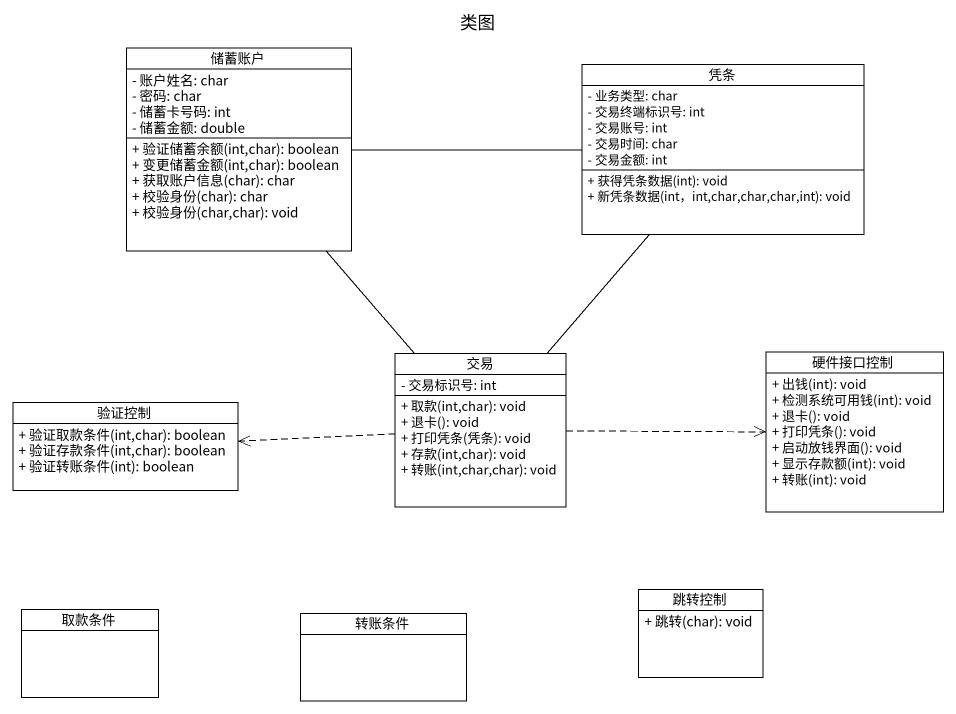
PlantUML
@startuml
title 类图
hide circle
hide empty members
skinparam classAttributeIconSize 0
class 储蓄账户 {
  - 账户姓名: char
  - 密码: char
  - 储蓄卡号码: int
  - 储蓄金额: double
  + 验证储蓄余额(int,char): boolean
  + 变更储蓄金额(int,char): boolean
  + 获取账户信息(char): char
  + 校验身份(char): char
  + 校验身份(char,char): void
}
class 凭条 {
  - 业务类型: char
  - 交易终端标识号: int
  - 交易账号: int
  - 交易时间: char
  - 交易金额: int
  + 获得凭条数据(int): void
  + 新凭条数据(int，int,char,char,char,int): void
}
class 交易 {
  - 交易标识号: int
  + 取款(int,char): void
  + 退卡(): void
  + 打印凭条(凭条): void
  + 存款(int,char): void
  + 转账(int,char,char): void
}
class 硬件接口控制 {
  + 出钱(int): void
  + 检测系统可用钱(int): void
  + 退卡(): void
  + 打印凭条(): void
  + 启动放钱界面(): void
  + 显示存款额(int): void
  + 转账(int): void
}
class 验证控制 {
  + 验证取款条件(int,char): boolean
  + 验证存款条件(int,char): boolean
  + 验证转账条件(int): boolean
}
class 取款条件
class 转账条件
class 跳转控制 {
  + 跳转(char): void
}
储蓄账户 -right- 凭条
储蓄账户 -- 交易
交易 -up- 凭条
交易 .right.> 硬件接口控制
交易 .left.> 验证控制
@enduml
